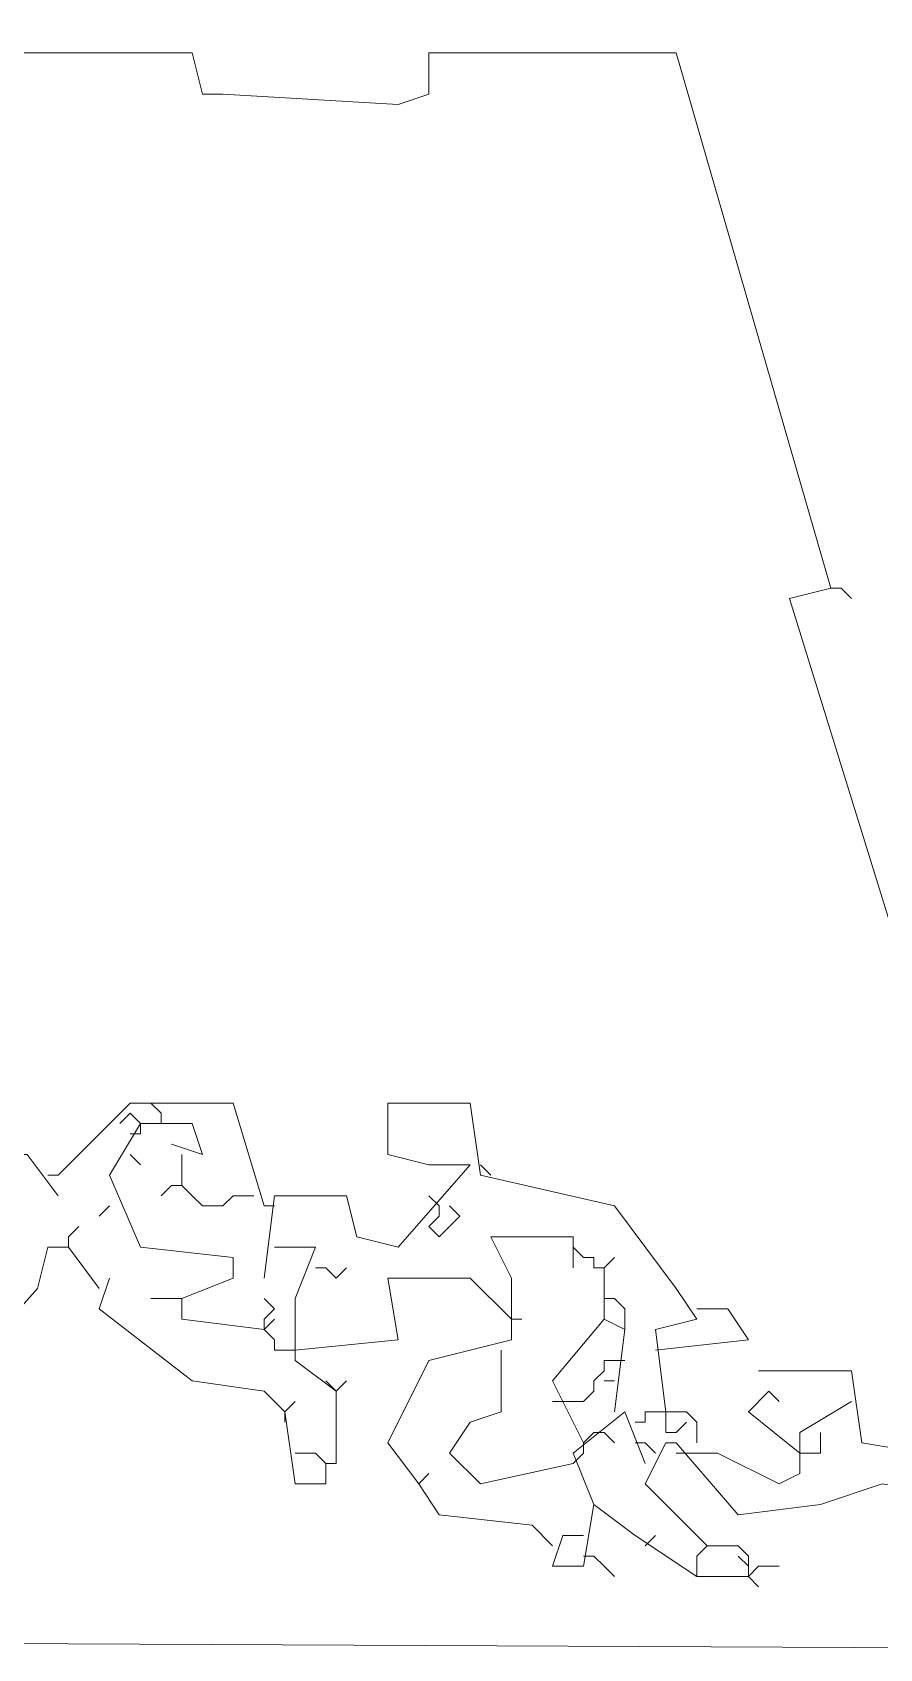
# Model space of a CAD drawing. Header units: millimetres. Extents: x -91 to 120, y -182 to 176.
# Drawn here: x 55 to 83.7, y 121.5 to 176.3 of the extents above; entities that cross this region are included whole.
import ezdxf

# ---------------------------------------------------------------- set-up
doc = ezdxf.new("R2010")
doc.units = ezdxf.units.MM
doc.header["$MEASUREMENT"] = 0
doc.layers.add('Katman 1', color=7, linetype='Continuous')

msp = doc.modelspace()

# ---------------------------------------------------------------- linework, layer by layer
at = {"layer": 'Katman 1', "lineweight": 9}
for points, knots in [([(18.1906, 125.6844), (18.1906, 125.6844), (20.2836, 131.2658), (20.2836, 131.2658), (20.2836, 131.2658), (20.2836, 131.2658), (22.0278, 137.8937), (22.0278, 137.8937), (22.0278, 137.8937), (22.0278, 137.8937), (23.772, 138.2425), (23.772, 138.2425), (23.772, 138.2425), (23.772, 138.2425), (29.3534, 157.0797), (29.3534, 157.0797), (29.3534, 157.0797), (29.3534, 157.0797), (27.958, 157.7774), (27.958, 157.7774), (27.958, 157.7774), (27.958, 157.7774), (33.1906, 175.5681), (33.1906, 175.5681), (33.1906, 175.5681), (33.1906, 175.5681), (41.5627, 175.5681), (41.5627, 175.5681), (41.5627, 175.5681), (41.5627, 175.5681), (41.9115, 174.1727), (41.9115, 174.1727), (41.9115, 174.1727), (41.9115, 174.1727), (47.1441, 173.8239), (47.1441, 173.8239), (47.1441, 173.8239), (47.1441, 173.8239), (49.5859, 174.1727), (49.5859, 174.1727), (49.5859, 174.1727), (49.5859, 174.1727), (49.5859, 175.5681), (49.5859, 175.5681), (49.5859, 175.5681), (49.5859, 175.5681), (60.3999, 175.5681), (60.3999, 175.5681), (60.3999, 175.5681), (60.3999, 175.5681), (60.7487, 174.1727), (60.7487, 174.1727), (60.7487, 174.1727), (60.7487, 174.1727), (61.4464, 174.1727), (61.4464, 174.1727), (61.4464, 174.1727), (61.4464, 174.1727), (67.3766, 173.8239), (67.3766, 173.8239), (67.3766, 173.8239), (67.3766, 173.8239), (68.4231, 174.1727), (68.4231, 174.1727), (68.4231, 174.1727), (68.4231, 174.1727), (68.4231, 175.5681), (68.4231, 175.5681), (68.4231, 175.5681), (68.4231, 175.5681), (76.7952, 175.5681), (76.7952, 175.5681), (76.7952, 175.5681), (76.7952, 175.5681), (82.0278, 157.4286), (82.0278, 157.4286), (82.0278, 157.4286), (82.0278, 157.4286), (80.6324, 157.0797), (80.6324, 157.0797), (80.6324, 157.0797), (80.6324, 157.0797), (86.5627, 137.8937), (86.5627, 137.8937), (86.5627, 137.8937), (86.5627, 137.8937), (89.7022, 137.8937), (89.7022, 137.8937), (89.7022, 137.8937), (89.7022, 137.8937), (97.7255, 137.5448), (97.7255, 137.5448), (97.7255, 137.5448), (97.7255, 137.5448), (97.7255, 136.1495), (97.7255, 136.1495), (97.7255, 136.1495), (97.7255, 136.1495), (99.8185, 136.1495), (99.8185, 136.1495), (99.8185, 136.1495), (99.8185, 136.1495), (105.7487, 135.8007), (105.7487, 135.8007), (105.7487, 135.8007), (105.7487, 135.8007), (109.5859, 136.1495), (109.5859, 136.1495), (109.5859, 136.1495), (109.5859, 136.1495), (109.9348, 137.5448), (109.9348, 137.5448), (109.9348, 137.5448), (109.9348, 137.5448), (116.9115, 137.8937), (116.9115, 137.8937), (116.9115, 137.8937), (116.9115, 137.8937), (117.2603, 148.3588), (117.2603, 148.3588), (117.2603, 148.3588), (117.2603, 148.3588), (118.6557, 148.3588), (118.6557, 148.3588), (118.6557, 148.3588), (118.6557, 148.3588), (118.6557, 163.7076), (118.6557, 163.7076), (118.6557, 163.7076), (118.6557, 163.7076), (116.9115, 164.4053), (116.9115, 164.4053), (116.9115, 164.4053), (116.9115, 164.4053), (116.9115, 174.5216), (116.9115, 174.5216), (116.9115, 174.5216), (116.9115, 174.5216), (109.5859, 174.8704), (109.5859, 174.8704), (109.5859, 174.8704), (109.5859, 174.8704), (109.5859, 176.2658), (109.5859, 176.2658), (109.5859, 176.2658), (109.5859, 176.2658), (97.7255, 175.9169), (97.7255, 175.9169), (97.7255, 175.9169), (97.7255, 175.9169), (97.7255, 174.5216), (97.7255, 174.5216), (97.7255, 174.5216), (97.7255, 174.5216), (89.3534, 174.1727), (89.3534, 174.1727), (89.3534, 174.1727), (89.3534, 174.1727), (90.7487, 171.382), (90.7487, 171.382), (90.7487, 171.382), (90.7487, 171.382), (90.051, 166.8472), (90.051, 166.8472), (90.051, 166.8472), (90.051, 166.8472), (86.5627, 161.9634), (86.5627, 161.9634), (86.5627, 161.9634), (86.5627, 161.9634), (86.2138, 162.3123), (86.2138, 162.3123)], [0, 0, 0, 0, 0.0227273, 0.0227273, 0.0227273, 0.0227273, 0.0454545, 0.0454545, 0.0454545, 0.0454545, 0.0681818, 0.0681818, 0.0681818, 0.0681818, 0.0909091, 0.0909091, 0.0909091, 0.0909091, 0.1136364, 0.1136364, 0.1136364, 0.1136364, 0.1363636, 0.1363636, 0.1363636, 0.1363636, 0.1590909, 0.1590909, 0.1590909, 0.1590909, 0.1818182, 0.1818182, 0.1818182, 0.1818182, 0.2045455, 0.2045455, 0.2045455, 0.2045455, 0.2272727, 0.2272727, 0.2272727, 0.2272727, 0.25, 0.25, 0.25, 0.25, 0.2727273, 0.2727273, 0.2727273, 0.2727273, 0.2954545, 0.2954545, 0.2954545, 0.2954545, 0.3181818, 0.3181818, 0.3181818, 0.3181818, 0.3409091, 0.3409091, 0.3409091, 0.3409091, 0.3636364, 0.3636364, 0.3636364, 0.3636364, 0.3863636, 0.3863636, 0.3863636, 0.3863636, 0.4090909, 0.4090909, 0.4090909, 0.4090909, 0.4318182, 0.4318182, 0.4318182, 0.4318182, 0.4545455, 0.4545455, 0.4545455, 0.4545455, 0.4772727, 0.4772727, 0.4772727, 0.4772727, 0.5, 0.5, 0.5, 0.5, 0.5227273, 0.5227273, 0.5227273, 0.5227273, 0.5454545, 0.5454545, 0.5454545, 0.5454545, 0.5681818, 0.5681818, 0.5681818, 0.5681818, 0.5909091, 0.5909091, 0.5909091, 0.5909091, 0.6136364, 0.6136364, 0.6136364, 0.6136364, 0.6363636, 0.6363636, 0.6363636, 0.6363636, 0.6590909, 0.6590909, 0.6590909, 0.6590909, 0.6818182, 0.6818182, 0.6818182, 0.6818182, 0.7045455, 0.7045455, 0.7045455, 0.7045455, 0.7272727, 0.7272727, 0.7272727, 0.7272727, 0.75, 0.75, 0.75, 0.75, 0.7727273, 0.7727273, 0.7727273, 0.7727273, 0.7954545, 0.7954545, 0.7954545, 0.7954545, 0.8181818, 0.8181818, 0.8181818, 0.8181818, 0.8409091, 0.8409091, 0.8409091, 0.8409091, 0.8636364, 0.8636364, 0.8636364, 0.8636364, 0.8863636, 0.8863636, 0.8863636, 0.8863636, 0.9090909, 0.9090909, 0.9090909, 0.9090909, 0.9318182, 0.9318182, 0.9318182, 0.9318182, 0.9545455, 0.9545455, 0.9545455, 0.9545455, 1, 1, 1, 1]), ([(82.0278, 157.4286), (82.0278, 157.4286), (82.3766, 157.4286), (82.3766, 157.4286), (82.3766, 157.4286), (82.3766, 157.4286), (82.7255, 157.0797), (82.7255, 157.0797)], [0, 0, 0, 0, 0.3333333, 0.3333333, 0.3333333, 0.3333333, 1, 1, 1, 1]), ([(62.8417, 136.4983), (62.8417, 136.4983), (61.7952, 139.9867), (61.7952, 139.9867), (61.7952, 139.9867), (61.7952, 139.9867), (58.3069, 139.9867), (58.3069, 139.9867), (58.3069, 139.9867), (58.3069, 139.9867), (55.865, 137.5448), (55.865, 137.5448), (55.865, 137.5448), (55.865, 137.5448), (55.5162, 137.5448), (55.5162, 137.5448)], [0, 0, 0, 0, 0.2, 0.2, 0.2, 0.2, 0.4, 0.4, 0.4, 0.4, 0.6, 0.6, 0.6, 0.6, 1, 1, 1, 1]), ([(59.3534, 139.289), (59.3534, 139.289), (59.3534, 139.6379), (59.3534, 139.6379), (59.3534, 139.6379), (59.3534, 139.6379), (59.0045, 139.9867), (59.0045, 139.9867)], [0, 0, 0, 0, 0.3333333, 0.3333333, 0.3333333, 0.3333333, 1, 1, 1, 1]), ([(76.4464, 129.5216), (76.4464, 129.5216), (76.0976, 132.3123), (76.0976, 132.3123), (76.0976, 132.3123), (76.0976, 132.3123), (77.4929, 132.6611), (77.4929, 132.6611), (77.4929, 132.6611), (77.4929, 132.6611), (76.7952, 133.7076), (76.7952, 133.7076), (76.7952, 133.7076), (76.7952, 133.7076), (74.7022, 136.4983), (74.7022, 136.4983), (74.7022, 136.4983), (74.7022, 136.4983), (70.1673, 137.5448), (70.1673, 137.5448), (70.1673, 137.5448), (70.1673, 137.5448), (69.8185, 139.9867), (69.8185, 139.9867), (69.8185, 139.9867), (69.8185, 139.9867), (67.0278, 139.9867), (67.0278, 139.9867), (67.0278, 139.9867), (67.0278, 139.9867), (67.0278, 138.2425), (67.0278, 138.2425), (67.0278, 138.2425), (67.0278, 138.2425), (68.4231, 137.8937), (68.4231, 137.8937), (68.4231, 137.8937), (68.4231, 137.8937), (69.8185, 137.8937), (69.8185, 137.8937), (69.8185, 137.8937), (69.8185, 137.8937), (67.3766, 135.103), (67.3766, 135.103), (67.3766, 135.103), (67.3766, 135.103), (65.9813, 135.4518), (65.9813, 135.4518), (65.9813, 135.4518), (65.9813, 135.4518), (65.6324, 136.8472), (65.6324, 136.8472), (65.6324, 136.8472), (65.6324, 136.8472), (63.1906, 136.8472), (63.1906, 136.8472), (63.1906, 136.8472), (63.1906, 136.8472), (62.8417, 134.0565), (62.8417, 134.0565)], [0, 0, 0, 0, 0.0625, 0.0625, 0.0625, 0.0625, 0.125, 0.125, 0.125, 0.125, 0.1875, 0.1875, 0.1875, 0.1875, 0.25, 0.25, 0.25, 0.25, 0.3125, 0.3125, 0.3125, 0.3125, 0.375, 0.375, 0.375, 0.375, 0.4375, 0.4375, 0.4375, 0.4375, 0.5, 0.5, 0.5, 0.5, 0.5625, 0.5625, 0.5625, 0.5625, 0.625, 0.625, 0.625, 0.625, 0.6875, 0.6875, 0.6875, 0.6875, 0.75, 0.75, 0.75, 0.75, 0.8125, 0.8125, 0.8125, 0.8125, 0.875, 0.875, 0.875, 0.875, 1, 1, 1, 1]), ([(62.8417, 132.3123), (62.8417, 132.3123), (60.051, 132.6611), (60.051, 132.6611), (60.051, 132.6611), (60.051, 132.6611), (60.051, 133.3588), (60.051, 133.3588), (60.051, 133.3588), (60.051, 133.3588), (61.7952, 134.0565), (61.7952, 134.0565), (61.7952, 134.0565), (61.7952, 134.0565), (61.7952, 134.7541), (61.7952, 134.7541), (61.7952, 134.7541), (61.7952, 134.7541), (58.6557, 135.103), (58.6557, 135.103), (58.6557, 135.103), (58.6557, 135.103), (57.6092, 137.5448), (57.6092, 137.5448), (57.6092, 137.5448), (57.6092, 137.5448), (58.6557, 139.289), (58.6557, 139.289), (58.6557, 139.289), (58.6557, 139.289), (60.3999, 139.289), (60.3999, 139.289), (60.3999, 139.289), (60.3999, 139.289), (60.7487, 138.2425), (60.7487, 138.2425), (60.7487, 138.2425), (60.7487, 138.2425), (59.7022, 138.5913), (59.7022, 138.5913)], [0, 0, 0, 0, 0.0909091, 0.0909091, 0.0909091, 0.0909091, 0.1818182, 0.1818182, 0.1818182, 0.1818182, 0.2727273, 0.2727273, 0.2727273, 0.2727273, 0.3636364, 0.3636364, 0.3636364, 0.3636364, 0.4545455, 0.4545455, 0.4545455, 0.4545455, 0.5454545, 0.5454545, 0.5454545, 0.5454545, 0.6363636, 0.6363636, 0.6363636, 0.6363636, 0.7272727, 0.7272727, 0.7272727, 0.7272727, 0.8181818, 0.8181818, 0.8181818, 0.8181818, 1, 1, 1, 1]), ([(57.958, 139.289), (57.958, 139.289), (58.3069, 139.6379), (58.3069, 139.6379), (58.3069, 139.6379), (58.3069, 139.6379), (58.6557, 139.289), (58.6557, 139.289)], [0, 0, 0, 0, 0.3333333, 0.3333333, 0.3333333, 0.3333333, 1, 1, 1, 1]), ([(58.3069, 138.9402), (58.3069, 138.9402), (58.6557, 138.9402), (58.6557, 138.9402), (58.6557, 138.9402), (58.6557, 138.9402), (58.6557, 139.289), (58.6557, 139.289)], [0, 0, 0, 0, 0.3333333, 0.3333333, 0.3333333, 0.3333333, 1, 1, 1, 1]), ([(51.679, 133.0099), (51.679, 133.0099), (50.6324, 133.0099), (50.6324, 133.0099), (50.6324, 133.0099), (50.6324, 133.0099), (50.9813, 134.4053), (50.9813, 134.4053), (50.9813, 134.4053), (50.9813, 134.4053), (53.4231, 134.7541), (53.4231, 134.7541), (53.4231, 134.7541), (53.4231, 134.7541), (54.4696, 137.196), (54.4696, 137.196), (54.4696, 137.196), (54.4696, 137.196), (54.4696, 138.2425), (54.4696, 138.2425), (54.4696, 138.2425), (54.4696, 138.2425), (54.8185, 138.2425), (54.8185, 138.2425), (54.8185, 138.2425), (54.8185, 138.2425), (55.865, 136.8472), (55.865, 136.8472)], [0, 0, 0, 0, 0.125, 0.125, 0.125, 0.125, 0.25, 0.25, 0.25, 0.25, 0.375, 0.375, 0.375, 0.375, 0.5, 0.5, 0.5, 0.5, 0.625, 0.625, 0.625, 0.625, 0.75, 0.75, 0.75, 0.75, 1, 1, 1, 1]), ([(62.4929, 136.8472), (62.4929, 136.8472), (61.7952, 136.8472), (61.7952, 136.8472), (61.7952, 136.8472), (61.7952, 136.8472), (61.4464, 136.4983), (61.4464, 136.4983), (61.4464, 136.4983), (61.4464, 136.4983), (60.7487, 136.4983), (60.7487, 136.4983), (60.7487, 136.4983), (60.7487, 136.4983), (60.3999, 136.8472), (60.3999, 136.8472), (60.3999, 136.8472), (60.3999, 136.8472), (60.051, 137.196), (60.051, 137.196), (60.051, 137.196), (60.051, 137.196), (60.051, 138.2425), (60.051, 138.2425)], [0, 0, 0, 0, 0.1428571, 0.1428571, 0.1428571, 0.1428571, 0.2857143, 0.2857143, 0.2857143, 0.2857143, 0.4285714, 0.4285714, 0.4285714, 0.4285714, 0.5714286, 0.5714286, 0.5714286, 0.5714286, 0.7142857, 0.7142857, 0.7142857, 0.7142857, 1, 1, 1, 1]), ([(18.1906, 125.6844), (18.1906, 125.6844), (17.4929, 121.8472), (17.4929, 121.8472), (17.4929, 121.8472), (17.4929, 121.8472), (92.4929, 121.4983), (92.4929, 121.4983), (92.4929, 121.4983), (92.4929, 121.4983), (91.4464, 126.7309), (91.4464, 126.7309), (91.4464, 126.7309), (91.4464, 126.7309), (87.958, 137.8937), (87.958, 137.8937)], [0, 0, 0, 0, 0.2, 0.2, 0.2, 0.2, 0.4, 0.4, 0.4, 0.4, 0.6, 0.6, 0.6, 0.6, 1, 1, 1, 1]), ([(60.051, 137.196), (60.051, 137.196), (59.7022, 137.196), (59.7022, 137.196), (59.7022, 137.196), (59.7022, 137.196), (59.3534, 136.8472), (59.3534, 136.8472)], [0, 0, 0, 0, 0.3333333, 0.3333333, 0.3333333, 0.3333333, 1, 1, 1, 1]), ([(68.772, 136.1495), (68.772, 136.1495), (68.772, 136.4983), (68.772, 136.4983), (68.772, 136.4983), (68.772, 136.4983), (68.4231, 136.8472), (68.4231, 136.8472)], [0, 0, 0, 0, 0.3333333, 0.3333333, 0.3333333, 0.3333333, 1, 1, 1, 1]), ([(68.4231, 135.8007), (68.4231, 135.8007), (68.772, 135.4518), (68.772, 135.4518), (68.772, 135.4518), (68.772, 135.4518), (69.1208, 135.8007), (69.1208, 135.8007), (69.1208, 135.8007), (69.1208, 135.8007), (69.4697, 136.1495), (69.4697, 136.1495), (69.4697, 136.1495), (69.4697, 136.1495), (69.1208, 136.4983), (69.1208, 136.4983)], [0, 0, 0, 0, 0.2, 0.2, 0.2, 0.2, 0.4, 0.4, 0.4, 0.4, 0.6, 0.6, 0.6, 0.6, 1, 1, 1, 1]), ([(56.2138, 135.103), (56.2138, 135.103), (56.2138, 135.4518), (56.2138, 135.4518), (56.2138, 135.4518), (56.2138, 135.4518), (56.5627, 135.8007), (56.5627, 135.8007)], [0, 0, 0, 0, 0.3333333, 0.3333333, 0.3333333, 0.3333333, 1, 1, 1, 1]), ([(68.0743, 127.0797), (68.0743, 127.0797), (67.0278, 128.4751), (67.0278, 128.4751), (67.0278, 128.4751), (67.0278, 128.4751), (68.4231, 131.2658), (68.4231, 131.2658), (68.4231, 131.2658), (68.4231, 131.2658), (71.2138, 131.9634), (71.2138, 131.9634), (71.2138, 131.9634), (71.2138, 131.9634), (71.2138, 134.0565), (71.2138, 134.0565), (71.2138, 134.0565), (71.2138, 134.0565), (70.5162, 135.4518), (70.5162, 135.4518), (70.5162, 135.4518), (70.5162, 135.4518), (73.3069, 135.4518), (73.3069, 135.4518), (73.3069, 135.4518), (73.3069, 135.4518), (73.3069, 134.4053), (73.3069, 134.4053)], [0, 0, 0, 0, 0.125, 0.125, 0.125, 0.125, 0.25, 0.25, 0.25, 0.25, 0.375, 0.375, 0.375, 0.375, 0.5, 0.5, 0.5, 0.5, 0.625, 0.625, 0.625, 0.625, 0.75, 0.75, 0.75, 0.75, 1, 1, 1, 1]), ([(47.8418, 131.2658), (47.8418, 131.2658), (46.0976, 129.5216), (46.0976, 129.5216), (46.0976, 129.5216), (46.0976, 129.5216), (46.4464, 127.0797), (46.4464, 127.0797), (46.4464, 127.0797), (46.4464, 127.0797), (47.1441, 127.0797), (47.1441, 127.0797), (47.1441, 127.0797), (47.1441, 127.0797), (47.8418, 128.8239), (47.8418, 128.8239), (47.8418, 128.8239), (47.8418, 128.8239), (48.5394, 129.8704), (48.5394, 129.8704), (48.5394, 129.8704), (48.5394, 129.8704), (52.3766, 130.5681), (52.3766, 130.5681), (52.3766, 130.5681), (52.3766, 130.5681), (55.1673, 133.7076), (55.1673, 133.7076), (55.1673, 133.7076), (55.1673, 133.7076), (55.5162, 135.103), (55.5162, 135.103), (55.5162, 135.103), (55.5162, 135.103), (56.2138, 135.103), (56.2138, 135.103), (56.2138, 135.103), (56.2138, 135.103), (57.2604, 133.7076), (57.2604, 133.7076)], [0, 0, 0, 0, 0.0909091, 0.0909091, 0.0909091, 0.0909091, 0.1818182, 0.1818182, 0.1818182, 0.1818182, 0.2727273, 0.2727273, 0.2727273, 0.2727273, 0.3636364, 0.3636364, 0.3636364, 0.3636364, 0.4545455, 0.4545455, 0.4545455, 0.4545455, 0.5454545, 0.5454545, 0.5454545, 0.5454545, 0.6363636, 0.6363636, 0.6363636, 0.6363636, 0.7272727, 0.7272727, 0.7272727, 0.7272727, 0.8181818, 0.8181818, 0.8181818, 0.8181818, 1, 1, 1, 1]), ([(65.2836, 130.2192), (65.2836, 130.2192), (63.8882, 131.2658), (63.8882, 131.2658), (63.8882, 131.2658), (63.8882, 131.2658), (63.8882, 133.3588), (63.8882, 133.3588), (63.8882, 133.3588), (63.8882, 133.3588), (64.5859, 135.103), (64.5859, 135.103), (64.5859, 135.103), (64.5859, 135.103), (63.1906, 135.103), (63.1906, 135.103)], [0, 0, 0, 0, 0.2, 0.2, 0.2, 0.2, 0.4, 0.4, 0.4, 0.4, 0.6, 0.6, 0.6, 0.6, 1, 1, 1, 1]), ([(74.3534, 134.4053), (74.3534, 134.4053), (74.0045, 134.4053), (74.0045, 134.4053), (74.0045, 134.4053), (74.0045, 134.4053), (74.0045, 134.7541), (74.0045, 134.7541), (74.0045, 134.7541), (74.0045, 134.7541), (73.6557, 134.7541), (73.6557, 134.7541)], [0, 0, 0, 0, 0.25, 0.25, 0.25, 0.25, 0.5, 0.5, 0.5, 0.5, 1, 1, 1, 1]), ([(75.0511, 132.3123), (75.0511, 132.3123), (75.0511, 133.0099), (75.0511, 133.0099), (75.0511, 133.0099), (75.0511, 133.0099), (74.7022, 133.3588), (74.7022, 133.3588), (74.7022, 133.3588), (74.7022, 133.3588), (74.3534, 133.3588), (74.3534, 133.3588), (74.3534, 133.3588), (74.3534, 133.3588), (74.3534, 134.4053), (74.3534, 134.4053), (74.3534, 134.4053), (74.3534, 134.4053), (74.7022, 134.7541), (74.7022, 134.7541)], [0, 0, 0, 0, 0.1666667, 0.1666667, 0.1666667, 0.1666667, 0.3333333, 0.3333333, 0.3333333, 0.3333333, 0.5, 0.5, 0.5, 0.5, 0.6666667, 0.6666667, 0.6666667, 0.6666667, 1, 1, 1, 1]), ([(64.5859, 134.4053), (64.5859, 134.4053), (64.9348, 134.4053), (64.9348, 134.4053), (64.9348, 134.4053), (64.9348, 134.4053), (65.2836, 134.0565), (65.2836, 134.0565), (65.2836, 134.0565), (65.2836, 134.0565), (65.6324, 134.4053), (65.6324, 134.4053)], [0, 0, 0, 0, 0.25, 0.25, 0.25, 0.25, 0.5, 0.5, 0.5, 0.5, 1, 1, 1, 1]), ([(64.9348, 127.7774), (64.9348, 127.7774), (64.9348, 127.0797), (64.9348, 127.0797), (64.9348, 127.0797), (64.9348, 127.0797), (63.8882, 127.0797), (63.8882, 127.0797), (63.8882, 127.0797), (63.8882, 127.0797), (63.5394, 129.5216), (63.5394, 129.5216), (63.5394, 129.5216), (63.5394, 129.5216), (62.8417, 130.2192), (62.8417, 130.2192), (62.8417, 130.2192), (62.8417, 130.2192), (60.3999, 130.5681), (60.3999, 130.5681), (60.3999, 130.5681), (60.3999, 130.5681), (57.2604, 133.0099), (57.2604, 133.0099), (57.2604, 133.0099), (57.2604, 133.0099), (57.6092, 134.0565), (57.6092, 134.0565)], [0, 0, 0, 0, 0.125, 0.125, 0.125, 0.125, 0.25, 0.25, 0.25, 0.25, 0.375, 0.375, 0.375, 0.375, 0.5, 0.5, 0.5, 0.5, 0.625, 0.625, 0.625, 0.625, 0.75, 0.75, 0.75, 0.75, 1, 1, 1, 1]), ([(63.8882, 131.6146), (63.8882, 131.6146), (67.3766, 131.9634), (67.3766, 131.9634), (67.3766, 131.9634), (67.3766, 131.9634), (67.0278, 134.0565), (67.0278, 134.0565), (67.0278, 134.0565), (67.0278, 134.0565), (69.8185, 134.0565), (69.8185, 134.0565), (69.8185, 134.0565), (69.8185, 134.0565), (71.2138, 132.6611), (71.2138, 132.6611)], [0, 0, 0, 0, 0.2, 0.2, 0.2, 0.2, 0.4, 0.4, 0.4, 0.4, 0.6, 0.6, 0.6, 0.6, 1, 1, 1, 1]), ([(63.8882, 131.6146), (63.8882, 131.6146), (63.1906, 131.6146), (63.1906, 131.6146), (63.1906, 131.6146), (63.1906, 131.6146), (63.1906, 131.9634), (63.1906, 131.9634), (63.1906, 131.9634), (63.1906, 131.9634), (62.8417, 132.3123), (62.8417, 132.3123), (62.8417, 132.3123), (62.8417, 132.3123), (62.8417, 132.6611), (62.8417, 132.6611), (62.8417, 132.6611), (62.8417, 132.6611), (63.1906, 133.0099), (63.1906, 133.0099), (63.1906, 133.0099), (63.1906, 133.0099), (62.8417, 133.3588), (62.8417, 133.3588)], [0, 0, 0, 0, 0.1428571, 0.1428571, 0.1428571, 0.1428571, 0.2857143, 0.2857143, 0.2857143, 0.2857143, 0.4285714, 0.4285714, 0.4285714, 0.4285714, 0.5714286, 0.5714286, 0.5714286, 0.5714286, 0.7142857, 0.7142857, 0.7142857, 0.7142857, 1, 1, 1, 1]), ([(73.6557, 128.4751), (73.6557, 128.4751), (72.6092, 130.5681), (72.6092, 130.5681), (72.6092, 130.5681), (72.6092, 130.5681), (74.3534, 132.6611), (74.3534, 132.6611), (74.3534, 132.6611), (74.3534, 132.6611), (75.0511, 132.3123), (75.0511, 132.3123), (75.0511, 132.3123), (75.0511, 132.3123), (74.7022, 129.5216), (74.7022, 129.5216)], [0, 0, 0, 0, 0.2, 0.2, 0.2, 0.2, 0.4, 0.4, 0.4, 0.4, 0.6, 0.6, 0.6, 0.6, 1, 1, 1, 1]), ([(76.0976, 131.6146), (76.0976, 131.6146), (79.2371, 131.9634), (79.2371, 131.9634), (79.2371, 131.9634), (79.2371, 131.9634), (78.5394, 133.0099), (78.5394, 133.0099), (78.5394, 133.0099), (78.5394, 133.0099), (77.4929, 133.0099), (77.4929, 133.0099)], [0, 0, 0, 0, 0.25, 0.25, 0.25, 0.25, 0.5, 0.5, 0.5, 0.5, 1, 1, 1, 1]), ([(73.3069, 127.7774), (73.3069, 127.7774), (70.1673, 127.0797), (70.1673, 127.0797), (70.1673, 127.0797), (70.1673, 127.0797), (69.1208, 128.1262), (69.1208, 128.1262), (69.1208, 128.1262), (69.1208, 128.1262), (69.8185, 129.1727), (69.8185, 129.1727), (69.8185, 129.1727), (69.8185, 129.1727), (70.865, 129.5216), (70.865, 129.5216), (70.865, 129.5216), (70.865, 129.5216), (70.865, 131.6146), (70.865, 131.6146)], [0, 0, 0, 0, 0.1666667, 0.1666667, 0.1666667, 0.1666667, 0.3333333, 0.3333333, 0.3333333, 0.3333333, 0.5, 0.5, 0.5, 0.5, 0.6666667, 0.6666667, 0.6666667, 0.6666667, 1, 1, 1, 1]), ([(72.958, 129.8704), (72.958, 129.8704), (73.6557, 129.8704), (73.6557, 129.8704), (73.6557, 129.8704), (73.6557, 129.8704), (74.0045, 130.2192), (74.0045, 130.2192), (74.0045, 130.2192), (74.0045, 130.2192), (74.0045, 130.5681), (74.0045, 130.5681), (74.0045, 130.5681), (74.0045, 130.5681), (74.3534, 130.9169), (74.3534, 130.9169), (74.3534, 130.9169), (74.3534, 130.9169), (74.3534, 131.2658), (74.3534, 131.2658), (74.3534, 131.2658), (74.3534, 131.2658), (75.0511, 131.2658), (75.0511, 131.2658)], [0, 0, 0, 0, 0.1428571, 0.1428571, 0.1428571, 0.1428571, 0.2857143, 0.2857143, 0.2857143, 0.2857143, 0.4285714, 0.4285714, 0.4285714, 0.4285714, 0.5714286, 0.5714286, 0.5714286, 0.5714286, 0.7142857, 0.7142857, 0.7142857, 0.7142857, 1, 1, 1, 1]), ([(77.8417, 124.9867), (77.8417, 124.9867), (75.7487, 127.0797), (75.7487, 127.0797), (75.7487, 127.0797), (75.7487, 127.0797), (76.4464, 128.4751), (76.4464, 128.4751), (76.4464, 128.4751), (76.4464, 128.4751), (76.7952, 128.4751), (76.7952, 128.4751), (76.7952, 128.4751), (76.7952, 128.4751), (78.8883, 126.0332), (78.8883, 126.0332), (78.8883, 126.0332), (78.8883, 126.0332), (81.6789, 126.382), (81.6789, 126.382), (81.6789, 126.382), (81.6789, 126.382), (83.772, 127.0797), (83.772, 127.0797), (83.772, 127.0797), (83.772, 127.0797), (85.865, 126.7309), (85.865, 126.7309), (85.865, 126.7309), (85.865, 126.7309), (85.1673, 128.1262), (85.1673, 128.1262), (85.1673, 128.1262), (85.1673, 128.1262), (83.0743, 128.4751), (83.0743, 128.4751), (83.0743, 128.4751), (83.0743, 128.4751), (82.7255, 130.9169), (82.7255, 130.9169), (82.7255, 130.9169), (82.7255, 130.9169), (79.5859, 130.9169), (79.5859, 130.9169)], [0, 0, 0, 0, 0.0833333, 0.0833333, 0.0833333, 0.0833333, 0.1666667, 0.1666667, 0.1666667, 0.1666667, 0.25, 0.25, 0.25, 0.25, 0.3333333, 0.3333333, 0.3333333, 0.3333333, 0.4166667, 0.4166667, 0.4166667, 0.4166667, 0.5, 0.5, 0.5, 0.5, 0.5833333, 0.5833333, 0.5833333, 0.5833333, 0.6666667, 0.6666667, 0.6666667, 0.6666667, 0.75, 0.75, 0.75, 0.75, 0.8333333, 0.8333333, 0.8333333, 0.8333333, 1, 1, 1, 1]), ([(64.9348, 127.7774), (64.9348, 127.7774), (65.2836, 127.7774), (65.2836, 127.7774), (65.2836, 127.7774), (65.2836, 127.7774), (65.2836, 130.2192), (65.2836, 130.2192), (65.2836, 130.2192), (65.2836, 130.2192), (65.6324, 130.5681), (65.6324, 130.5681)], [0, 0, 0, 0, 0.25, 0.25, 0.25, 0.25, 0.5, 0.5, 0.5, 0.5, 1, 1, 1, 1]), ([(77.1441, 128.1262), (77.1441, 128.1262), (78.1906, 128.1262), (78.1906, 128.1262), (78.1906, 128.1262), (78.1906, 128.1262), (80.2836, 127.0797), (80.2836, 127.0797), (80.2836, 127.0797), (80.2836, 127.0797), (80.9813, 127.4286), (80.9813, 127.4286), (80.9813, 127.4286), (80.9813, 127.4286), (80.9813, 128.8239), (80.9813, 128.8239), (80.9813, 128.8239), (80.9813, 128.8239), (82.7255, 129.8704), (82.7255, 129.8704)], [0, 0, 0, 0, 0.1666667, 0.1666667, 0.1666667, 0.1666667, 0.3333333, 0.3333333, 0.3333333, 0.3333333, 0.5, 0.5, 0.5, 0.5, 0.6666667, 0.6666667, 0.6666667, 0.6666667, 1, 1, 1, 1]), ([(80.9813, 128.1262), (80.9813, 128.1262), (79.2371, 129.5216), (79.2371, 129.5216), (79.2371, 129.5216), (79.2371, 129.5216), (79.9348, 130.2192), (79.9348, 130.2192), (79.9348, 130.2192), (79.9348, 130.2192), (80.2836, 129.8704), (80.2836, 129.8704)], [0, 0, 0, 0, 0.25, 0.25, 0.25, 0.25, 0.5, 0.5, 0.5, 0.5, 1, 1, 1, 1]), ([(74.0045, 126.382), (74.0045, 126.382), (73.3069, 128.1262), (73.3069, 128.1262), (73.3069, 128.1262), (73.3069, 128.1262), (75.0511, 129.5216), (75.0511, 129.5216), (75.0511, 129.5216), (75.0511, 129.5216), (75.7487, 127.7774), (75.7487, 127.7774)], [0, 0, 0, 0, 0.25, 0.25, 0.25, 0.25, 0.5, 0.5, 0.5, 0.5, 1, 1, 1, 1]), ([(77.4929, 128.4751), (77.4929, 128.4751), (77.4929, 129.1727), (77.4929, 129.1727), (77.4929, 129.1727), (77.4929, 129.1727), (77.1441, 129.5216), (77.1441, 129.5216), (77.1441, 129.5216), (77.1441, 129.5216), (75.7487, 129.5216), (75.7487, 129.5216), (75.7487, 129.5216), (75.7487, 129.5216), (75.7487, 129.1727), (75.7487, 129.1727), (75.7487, 129.1727), (75.7487, 129.1727), (75.3999, 129.1727), (75.3999, 129.1727)], [0, 0, 0, 0, 0.1666667, 0.1666667, 0.1666667, 0.1666667, 0.3333333, 0.3333333, 0.3333333, 0.3333333, 0.5, 0.5, 0.5, 0.5, 0.6666667, 0.6666667, 0.6666667, 0.6666667, 1, 1, 1, 1]), ([(77.1441, 129.1727), (77.1441, 129.1727), (76.7952, 128.8239), (76.7952, 128.8239), (76.7952, 128.8239), (76.7952, 128.8239), (76.4464, 128.8239), (76.4464, 128.8239), (76.4464, 128.8239), (76.4464, 128.8239), (76.4464, 129.5216), (76.4464, 129.5216)], [0, 0, 0, 0, 0.25, 0.25, 0.25, 0.25, 0.5, 0.5, 0.5, 0.5, 1, 1, 1, 1]), ([(73.6557, 128.4751), (73.6557, 128.4751), (74.0045, 128.8239), (74.0045, 128.8239), (74.0045, 128.8239), (74.0045, 128.8239), (74.3534, 128.8239), (74.3534, 128.8239)], [0, 0, 0, 0, 0.3333333, 0.3333333, 0.3333333, 0.3333333, 1, 1, 1, 1]), ([(80.9813, 128.1262), (80.9813, 128.1262), (81.6789, 128.1262), (81.6789, 128.1262), (81.6789, 128.1262), (81.6789, 128.1262), (81.6789, 128.8239), (81.6789, 128.8239)], [0, 0, 0, 0, 0.3333333, 0.3333333, 0.3333333, 0.3333333, 1, 1, 1, 1]), ([(73.3069, 127.7774), (73.3069, 127.7774), (73.6557, 128.1262), (73.6557, 128.1262), (73.6557, 128.1262), (73.6557, 128.1262), (73.6557, 128.4751), (73.6557, 128.4751)], [0, 0, 0, 0, 0.3333333, 0.3333333, 0.3333333, 0.3333333, 1, 1, 1, 1]), ([(76.0976, 128.1262), (76.0976, 128.1262), (75.7487, 128.4751), (75.7487, 128.4751), (75.7487, 128.4751), (75.7487, 128.4751), (75.3999, 128.4751), (75.3999, 128.4751)], [0, 0, 0, 0, 0.3333333, 0.3333333, 0.3333333, 0.3333333, 1, 1, 1, 1]), ([(64.9348, 127.7774), (64.9348, 127.7774), (64.5859, 128.1262), (64.5859, 128.1262), (64.5859, 128.1262), (64.5859, 128.1262), (63.8882, 128.1262), (63.8882, 128.1262)], [0, 0, 0, 0, 0.3333333, 0.3333333, 0.3333333, 0.3333333, 1, 1, 1, 1]), ([(72.6092, 124.9867), (72.6092, 124.9867), (71.9115, 125.6844), (71.9115, 125.6844), (71.9115, 125.6844), (71.9115, 125.6844), (68.772, 126.0332), (68.772, 126.0332), (68.772, 126.0332), (68.772, 126.0332), (68.0743, 127.0797), (68.0743, 127.0797), (68.0743, 127.0797), (68.0743, 127.0797), (68.4231, 127.4286), (68.4231, 127.4286)], [0, 0, 0, 0, 0.2, 0.2, 0.2, 0.2, 0.4, 0.4, 0.4, 0.4, 0.6, 0.6, 0.6, 0.6, 1, 1, 1, 1]), ([(77.4929, 123.9402), (77.4929, 123.9402), (75.3999, 125.3355), (75.3999, 125.3355), (75.3999, 125.3355), (75.3999, 125.3355), (74.0045, 126.382), (74.0045, 126.382), (74.0045, 126.382), (74.0045, 126.382), (73.6557, 124.289), (73.6557, 124.289), (73.6557, 124.289), (73.6557, 124.289), (72.6092, 124.289), (72.6092, 124.289), (72.6092, 124.289), (72.6092, 124.289), (72.958, 125.3355), (72.958, 125.3355), (72.958, 125.3355), (72.958, 125.3355), (73.6557, 125.3355), (73.6557, 125.3355)], [0, 0, 0, 0, 0.1428571, 0.1428571, 0.1428571, 0.1428571, 0.2857143, 0.2857143, 0.2857143, 0.2857143, 0.4285714, 0.4285714, 0.4285714, 0.4285714, 0.5714286, 0.5714286, 0.5714286, 0.5714286, 0.7142857, 0.7142857, 0.7142857, 0.7142857, 1, 1, 1, 1]), ([(77.4929, 123.9402), (77.4929, 123.9402), (77.4929, 124.6378), (77.4929, 124.6378), (77.4929, 124.6378), (77.4929, 124.6378), (77.8417, 124.9867), (77.8417, 124.9867), (77.8417, 124.9867), (77.8417, 124.9867), (78.8883, 124.9867), (78.8883, 124.9867), (78.8883, 124.9867), (78.8883, 124.9867), (79.2371, 124.6378), (79.2371, 124.6378), (79.2371, 124.6378), (79.2371, 124.6378), (79.2371, 123.9402), (79.2371, 123.9402), (79.2371, 123.9402), (79.2371, 123.9402), (79.5859, 123.5913), (79.5859, 123.5913)], [0, 0, 0, 0, 0.1428571, 0.1428571, 0.1428571, 0.1428571, 0.2857143, 0.2857143, 0.2857143, 0.2857143, 0.4285714, 0.4285714, 0.4285714, 0.4285714, 0.5714286, 0.5714286, 0.5714286, 0.5714286, 0.7142857, 0.7142857, 0.7142857, 0.7142857, 1, 1, 1, 1]), ([(73.6557, 124.6378), (73.6557, 124.6378), (74.0045, 124.6378), (74.0045, 124.6378), (74.0045, 124.6378), (74.0045, 124.6378), (74.3534, 124.289), (74.3534, 124.289), (74.3534, 124.289), (74.3534, 124.289), (74.7022, 123.9402), (74.7022, 123.9402)], [0, 0, 0, 0, 0.25, 0.25, 0.25, 0.25, 0.5, 0.5, 0.5, 0.5, 1, 1, 1, 1]), ([(79.2371, 123.9402), (79.2371, 123.9402), (79.5859, 124.289), (79.5859, 124.289), (79.5859, 124.289), (79.5859, 124.289), (80.2836, 124.289), (80.2836, 124.289)], [0, 0, 0, 0, 0.3333333, 0.3333333, 0.3333333, 0.3333333, 1, 1, 1, 1])]:
    msp.add_open_spline(points, degree=3, knots=knots, dxfattribs=at)
for points in [[(58.3069, 138.2425), (58.3069, 138.2425), (58.6557, 137.8937), (58.6557, 137.8937)], [(70.1673, 137.8937), (70.1673, 137.8937), (70.5162, 137.5448), (70.5162, 137.5448)], [(57.6092, 136.4983), (57.6092, 136.4983), (57.2604, 136.1495), (57.2604, 136.1495)], [(62.8417, 136.4983), (62.8417, 136.4983), (63.1906, 136.4983), (63.1906, 136.4983)], [(68.772, 136.1495), (68.772, 136.1495), (68.4231, 135.8007), (68.4231, 135.8007)], [(73.6557, 134.7541), (73.6557, 134.7541), (73.3069, 135.103), (73.3069, 135.103)], [(60.051, 133.3588), (60.051, 133.3588), (59.0045, 133.3588), (59.0045, 133.3588)], [(74.3534, 132.6611), (74.3534, 132.6611), (74.3534, 133.3588), (74.3534, 133.3588)], [(62.8417, 132.3123), (62.8417, 132.3123), (63.1906, 132.6611), (63.1906, 132.6611)], [(71.2138, 132.6611), (71.2138, 132.6611), (71.5627, 132.6611), (71.5627, 132.6611)], [(65.2836, 130.2192), (65.2836, 130.2192), (64.9348, 130.5681), (64.9348, 130.5681)], [(74.3534, 130.5681), (74.3534, 130.5681), (74.7022, 130.5681), (74.7022, 130.5681)], [(74.7022, 130.5681), (74.7022, 130.5681), (74.3534, 130.5681), (74.3534, 130.5681)], [(63.5394, 129.5216), (63.5394, 129.5216), (63.1906, 129.8704), (63.1906, 129.8704)], [(63.5394, 129.5216), (63.5394, 129.5216), (63.8882, 129.8704), (63.8882, 129.8704)], [(72.958, 129.8704), (72.958, 129.8704), (72.6092, 129.8704), (72.6092, 129.8704)], [(63.5394, 129.5216), (63.5394, 129.5216), (63.5394, 129.1727), (63.5394, 129.1727)], [(74.3534, 128.8239), (74.3534, 128.8239), (74.7022, 128.4751), (74.7022, 128.4751)], [(77.1441, 128.1262), (77.1441, 128.1262), (76.7952, 128.1262), (76.7952, 128.1262)], [(72.6092, 124.9867), (72.6092, 124.9867), (72.2603, 125.3355), (72.2603, 125.3355)], [(75.7487, 124.9867), (75.7487, 124.9867), (76.0976, 125.3355), (76.0976, 125.3355)], [(77.8417, 124.9867), (77.8417, 124.9867), (77.4929, 125.3355), (77.4929, 125.3355)], [(79.2371, 124.289), (79.2371, 124.289), (78.8883, 124.6378), (78.8883, 124.6378)], [(77.4929, 123.9402), (77.4929, 123.9402), (79.2371, 123.9402), (79.2371, 123.9402)]]:
    msp.add_open_spline(points, degree=3, dxfattribs=at)

doc.saveas('drawing.dxf')
